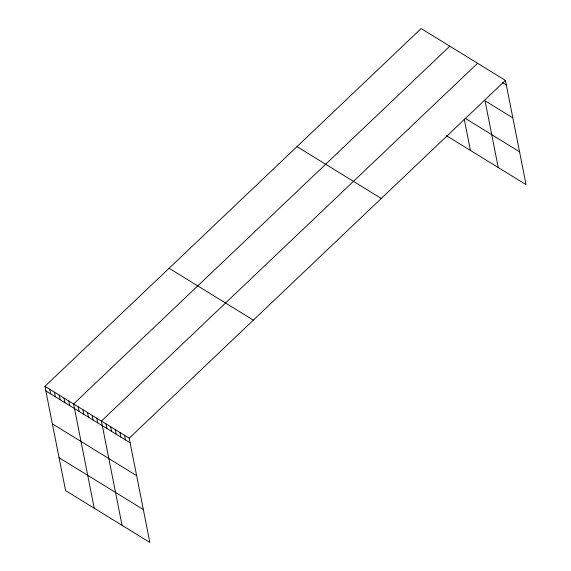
<?xml version="1.0" encoding="UTF-8"?>
<svg xmlns="http://www.w3.org/2000/svg" width="571" height="571" viewBox="0 0 571 571"><rect width="100%" height="100%" fill="white"/><g stroke="black" fill="none" stroke-linecap="round" stroke-linejoin="round"><path stroke-width="0.86" d="M44.938 386.346L129.217 438.193L149.859 542.45L65.586 490.603L44.938 386.346L421.141 28.55L505.414 80.397L526.062 184.654L446.558 135.748M449.798 46.18L73.595 403.975L94.236 508.233M477.606 63.288L101.402 421.084L122.051 525.341M129.217 438.193L505.414 80.397M502.352 82.545L506.327 84.986M512.837 117.876L485.029 100.767L498.247 167.546M465.251 118.361L519.546 151.765M296.991 146.626L381.271 198.465M169.087 268.27L253.36 320.117M45.851 390.935L130.124 442.782M52.361 423.825L136.64 475.672M59.07 457.714L143.35 509.56M464.252 119.189L470.44 150.437M124.578 435.338L125.492 439.934M119.946 432.49L120.852 437.079M115.306 429.635L116.22 434.231M110.674 426.787L111.581 431.376M106.042 423.932L106.948 428.528M96.77 418.229L97.677 422.825M92.131 415.381L93.044 419.97M87.499 412.526L88.405 417.123M82.866 409.678L83.773 414.268M78.227 406.823L79.141 411.42M68.82 401.035L69.726 405.624M64.045 398.094L64.951 402.691M59.27 395.161L60.176 399.75M54.488 392.22L55.401 396.816M49.713 389.286L50.626 393.876"/></g></svg>
